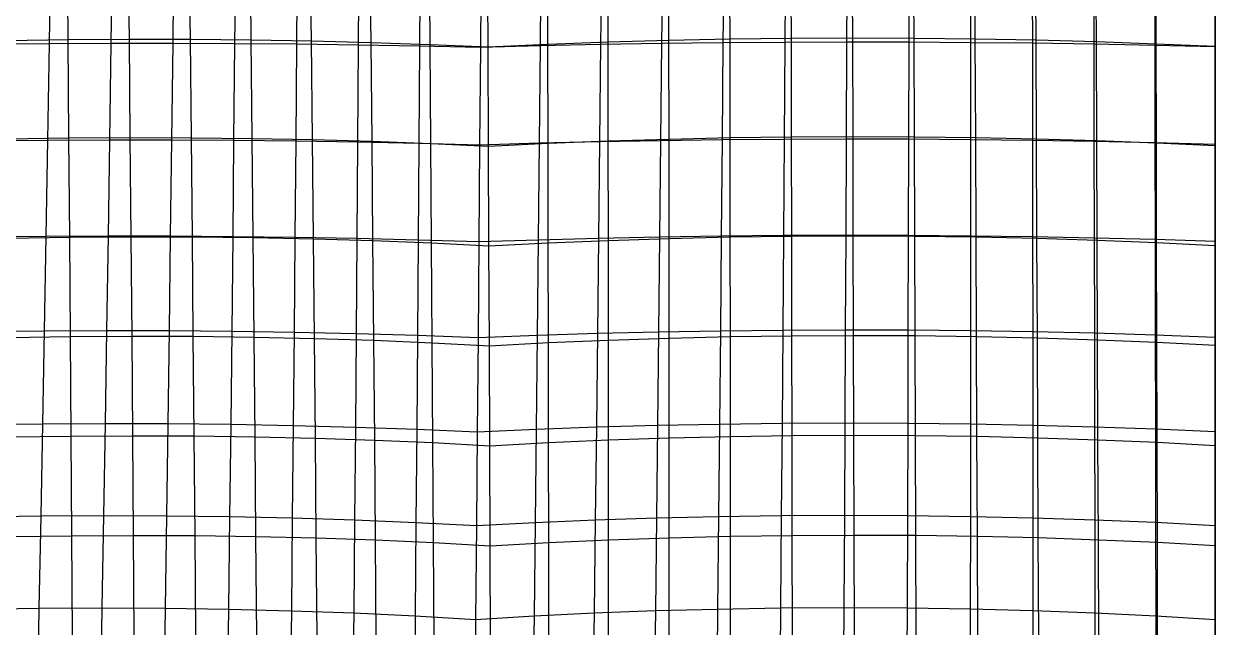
# Model space of a CAD drawing. Extents: x -429 to 429, y -1 to 209.
# Drawn here: x -40.07 to -0.01, y 168.53 to 188.8 of the extents above; entities that cross this region are included whole.
import ezdxf

# ---------------------------------------------------------------- set-up
doc = ezdxf.new("R2010")
doc.units = 0

msp = doc.modelspace()

# ---------------------------------------------------------------- linework, layer by layer
at = {"layer": 'default', "color": 3, "linetype": 'CONTINUOUS'}
for p, q in [((-38.58, 188.272, 6.82), (-38.608, 191.525, 6.116)), ((-36.52, 188.285, 6.727), (-36.552, 191.539, 6.02)), ((-34.468, 188.282, 6.539), (-34.502, 191.537, 5.836)), ((-32.426, 188.263, 6.257), (-32.461, 191.52, 5.565)), ((-18.377, 188.248, 5.338), (-18.381, 191.512, 4.664)), ((-16.322, 188.291, 5.529), (-16.327, 191.552, 4.835)), ((-14.26, 188.318, 5.626), (-14.267, 191.577, 4.92)), ((-12.195, 188.328, 5.627), (-12.205, 191.587, 4.917)), ((-10.132, 188.322, 5.532), (-10.145, 191.582, 4.826)), ((-8.076, 188.299, 5.342), (-8.091, 191.561, 4.648)), ((-6.031, 188.26, 5.058), (-6.047, 191.525, 4.384)), ((-30.399, 188.227, 5.881), (-30.434, 191.488, 5.209)), ((-28.392, 188.175, 5.411), (-28.424, 191.44, 4.766)), ((-26.41, 188.106, 4.849), (-26.435, 191.378, 4.239)), ((-24.457, 188.022, 4.197), (-24.471, 191.301, 3.628)), ((-24.457, 188.022, 4.197), (-24.471, 191.301, 3.628)), ((-22.449, 188.113, 4.671), (-22.457, 191.386, 4.06)), ((-20.421, 188.189, 5.051), (-20.425, 191.457, 4.405)), ((-4.002, 188.204, 4.679), (-4.016, 191.474, 4.032)), ((-1.993, 188.132, 4.207), (-2.002, 191.408, 3.595)), ((-0.008, 188.045, 3.642), (-0.008, 191.327, 3.073)), ((-16.322, 188.291, 5.529), (-14.26, 188.318, 5.626)), ((-14.26, 188.318, 5.626), (-12.195, 188.328, 5.627)), ((-14.253, 185.003, 6.327), (-14.26, 188.318, 5.626)), ((-12.195, 188.328, 5.627), (-10.132, 188.322, 5.532)), ((-12.185, 185.013, 6.332), (-12.195, 188.328, 5.627)), ((-10.132, 188.322, 5.532), (-8.076, 188.299, 5.342)), ((-10.119, 185.006, 6.234), (-10.132, 188.322, 5.532)), ((-8.076, 188.299, 5.342), (-6.031, 188.26, 5.058)), ((-8.061, 184.981, 6.033), (-8.076, 188.299, 5.342)), ((-40.641, 188.242, 6.817), (-38.58, 188.272, 6.82)), ((-38.58, 188.272, 6.82), (-36.52, 188.285, 6.727)), ((-38.552, 184.964, 7.519), (-38.58, 188.272, 6.82)), ((-36.52, 188.285, 6.727), (-34.468, 188.282, 6.539)), ((-36.49, 184.977, 7.43), (-36.52, 188.285, 6.727)), ((-34.468, 188.282, 6.539), (-32.426, 188.263, 6.257)), ((-34.434, 184.973, 7.238), (-34.468, 188.282, 6.539)), ((-32.426, 188.263, 6.257), (-30.399, 188.227, 5.881)), ((-32.391, 184.951, 6.945), (-32.426, 188.263, 6.257)), ((-30.399, 188.227, 5.881), (-28.392, 188.175, 5.411)), ((-30.365, 184.911, 6.55), (-30.399, 188.227, 5.881)), ((-28.392, 188.175, 5.411), (-26.41, 188.106, 4.849)), ((-28.361, 184.854, 6.055), (-28.392, 188.175, 5.411)), ((-26.41, 188.106, 4.849), (-24.457, 188.022, 4.197)), ((-26.385, 184.78, 5.46), (-26.41, 188.106, 4.849)), ((-24.457, 188.022, 4.197), (-22.449, 188.113, 4.671)), ((-24.442, 184.69, 4.769), (-24.457, 188.022, 4.197)), ((-24.442, 184.69, 4.769), (-24.457, 188.022, 4.197)), ((-22.449, 188.113, 4.671), (-20.421, 188.189, 5.051)), ((-22.442, 184.787, 5.283), (-22.449, 188.113, 4.671)), ((-20.421, 188.189, 5.051), (-18.377, 188.248, 5.338)), ((-20.418, 184.867, 5.697), (-20.421, 188.189, 5.051)), ((-18.377, 188.248, 5.338), (-16.322, 188.291, 5.529)), ((-18.374, 184.929, 6.009), (-18.377, 188.248, 5.338)), ((-16.318, 184.975, 6.22), (-16.322, 188.291, 5.529)), ((-6.031, 188.26, 5.058), (-4.002, 188.204, 4.679)), ((-6.016, 184.939, 5.73), (-6.031, 188.26, 5.058)), ((-4.002, 188.204, 4.679), (-1.993, 188.132, 4.207)), ((-3.988, 184.88, 5.325), (-4.002, 188.204, 4.679)), ((-1.993, 188.132, 4.207), (-0.008, 188.045, 3.642)), ((-1.984, 184.803, 4.82), (-1.993, 188.132, 4.207)), ((-0.008, 184.709, 4.215), (-0.008, 188.045, 3.642)), ((-40.617, 184.934, 7.505), (-38.552, 184.964, 7.519)), ((-38.552, 184.964, 7.519), (-36.49, 184.977, 7.43)), ((-38.526, 181.633, 8.2), (-38.552, 184.964, 7.519)), ((-36.49, 184.977, 7.43), (-34.434, 184.973, 7.238)), ((-36.461, 181.645, 8.114), (-36.49, 184.977, 7.43)), ((-34.434, 184.973, 7.238), (-32.391, 184.951, 6.945)), ((-34.403, 181.639, 7.919), (-34.434, 184.973, 7.238)), ((-32.391, 184.951, 6.945), (-30.365, 184.911, 6.55)), ((-32.358, 181.615, 7.616), (-32.391, 184.951, 6.945)), ((-30.365, 184.911, 6.55), (-28.361, 184.854, 6.055)), ((-30.332, 181.573, 7.204), (-30.365, 184.911, 6.55)), ((-28.361, 184.854, 6.055), (-26.385, 184.78, 5.46)), ((-28.331, 181.513, 6.686), (-28.361, 184.854, 6.055)), ((-26.385, 184.78, 5.46), (-24.442, 184.69, 4.769)), ((-26.362, 181.435, 6.063), (-26.385, 184.78, 5.46)), ((-24.442, 184.69, 4.769), (-22.442, 184.787, 5.283)), ((-24.428, 181.339, 5.336), (-24.442, 184.69, 4.769)), ((-24.428, 181.339, 5.336), (-24.442, 184.69, 4.769)), ((-22.442, 184.787, 5.283), (-20.418, 184.867, 5.697)), ((-22.435, 181.44, 5.886), (-22.442, 184.787, 5.283)), ((-20.418, 184.867, 5.697), (-18.374, 184.929, 6.009)), ((-20.414, 181.523, 6.33), (-20.418, 184.867, 5.697)), ((-18.374, 184.929, 6.009), (-16.318, 184.975, 6.22)), ((-18.372, 181.588, 6.666), (-18.374, 184.929, 6.009)), ((-16.318, 184.975, 6.22), (-14.253, 185.003, 6.327)), ((-16.314, 181.636, 6.893), (-16.318, 184.975, 6.22)), ((-14.253, 185.003, 6.327), (-12.185, 185.013, 6.332)), ((-14.247, 181.664, 7.011), (-14.253, 185.003, 6.327)), ((-12.185, 185.013, 6.332), (-10.119, 185.006, 6.234)), ((-12.176, 181.675, 7.019), (-12.185, 185.013, 6.332)), ((-10.119, 185.006, 6.234), (-8.061, 184.981, 6.033)), ((-10.107, 181.667, 6.917), (-10.119, 185.006, 6.234)), ((-8.061, 184.981, 6.033), (-6.016, 184.939, 5.73)), ((-8.047, 181.641, 6.706), (-8.061, 184.981, 6.033)), ((-6.016, 184.939, 5.73), (-3.988, 184.88, 5.325)), ((-6.001, 181.597, 6.386), (-6.016, 184.939, 5.73)), ((-3.988, 184.88, 5.325), (-1.984, 184.803, 4.82)), ((-3.976, 181.534, 5.958), (-3.988, 184.88, 5.325)), ((-1.984, 184.803, 4.82), (-0.008, 184.709, 4.215)), ((-1.976, 181.453, 5.424), (-1.984, 184.803, 4.82)), ((-0.008, 181.355, 4.784), (-0.008, 184.709, 4.215)), ((-40.594, 181.602, 8.176), (-38.526, 181.633, 8.2)), ((-38.526, 181.633, 8.2), (-36.461, 181.645, 8.114)), ((-38.501, 178.294, 8.869), (-38.526, 181.633, 8.2)), ((-36.461, 181.645, 8.114), (-34.403, 181.639, 7.919)), ((-36.432, 178.306, 8.787), (-36.461, 181.645, 8.114)), ((-34.403, 181.639, 7.919), (-32.358, 181.615, 7.616)), ((-34.371, 178.299, 8.588), (-34.403, 181.639, 7.919)), ((-32.358, 181.615, 7.616), (-30.332, 181.573, 7.204)), ((-32.325, 178.273, 8.275), (-32.358, 181.615, 7.616)), ((-30.332, 181.573, 7.204), (-28.331, 181.513, 6.686)), ((-30.299, 178.228, 7.846), (-30.332, 181.573, 7.204)), ((-28.331, 181.513, 6.686), (-26.362, 181.435, 6.063)), ((-28.301, 178.165, 7.305), (-28.331, 181.513, 6.686)), ((-22.435, 181.44, 5.886), (-20.414, 181.523, 6.33)), ((-20.414, 181.523, 6.33), (-18.372, 181.588, 6.666)), ((-20.411, 178.173, 6.951), (-20.414, 181.523, 6.33)), ((-18.372, 181.588, 6.666), (-16.314, 181.636, 6.893)), ((-18.37, 178.24, 7.311), (-18.372, 181.588, 6.666)), ((-16.314, 181.636, 6.893), (-14.247, 181.664, 7.011)), ((-16.311, 178.289, 7.555), (-16.314, 181.636, 6.893)), ((-14.247, 181.664, 7.011), (-12.176, 181.675, 7.019)), ((-14.241, 178.319, 7.683), (-14.247, 181.664, 7.011)), ((-12.176, 181.675, 7.019), (-10.107, 181.667, 6.917)), ((-12.166, 178.329, 7.694), (-12.176, 181.675, 7.019)), ((-10.107, 181.667, 6.917), (-8.047, 181.641, 6.706)), ((-10.095, 178.321, 7.589), (-10.107, 181.667, 6.917)), ((-8.047, 181.641, 6.706), (-6.001, 181.597, 6.386)), ((-8.033, 178.293, 7.368), (-8.047, 181.641, 6.706)), ((-6.001, 181.597, 6.386), (-3.976, 181.534, 5.958)), ((-5.986, 178.247, 7.031), (-6.001, 181.597, 6.386)), ((-3.976, 181.534, 5.958), (-1.976, 181.453, 5.424)), ((-3.962, 178.182, 6.58), (-3.976, 181.534, 5.958)), ((-26.362, 181.435, 6.063), (-24.428, 181.339, 5.336)), ((-26.338, 178.083, 6.653), (-26.362, 181.435, 6.063)), ((-24.428, 181.339, 5.336), (-22.435, 181.44, 5.886)), ((-24.415, 177.983, 5.891), (-24.428, 181.339, 5.336)), ((-24.415, 177.983, 5.891), (-24.428, 181.339, 5.336)), ((-22.428, 178.087, 6.478), (-22.435, 181.44, 5.886)), ((-1.976, 181.453, 5.424), (-0.008, 181.355, 4.784)), ((-1.968, 178.098, 6.015), (-1.976, 181.453, 5.424)), ((-0.008, 177.996, 5.34), (-0.008, 181.355, 4.784)), ((-40.571, 178.263, 8.835), (-38.501, 178.294, 8.869)), ((-38.501, 178.294, 8.869), (-36.432, 178.306, 8.787)), ((-38.478, 174.948, 9.519), (-38.501, 178.294, 8.869)), ((-36.432, 178.306, 8.787), (-34.371, 178.299, 8.588)), ((-36.405, 174.959, 9.44), (-36.432, 178.306, 8.787)), ((-34.371, 178.299, 8.588), (-32.325, 178.273, 8.275)), ((-34.341, 174.951, 9.239), (-34.371, 178.299, 8.588)), ((-18.37, 178.24, 7.311), (-16.311, 178.289, 7.555)), ((-16.311, 178.289, 7.555), (-14.241, 178.319, 7.683)), ((-16.308, 174.936, 8.198), (-16.311, 178.289, 7.555)), ((-14.241, 178.319, 7.683), (-12.166, 178.329, 7.694)), ((-14.235, 174.966, 8.336), (-14.241, 178.319, 7.683)), ((-12.166, 178.329, 7.694), (-10.095, 178.321, 7.589)), ((-12.158, 174.976, 8.35), (-12.166, 178.329, 7.694)), ((-10.095, 178.321, 7.589), (-8.033, 178.293, 7.368)), ((-10.083, 174.967, 8.242), (-10.095, 178.321, 7.589)), ((-8.033, 178.293, 7.368), (-5.986, 178.247, 7.031)), ((-8.018, 174.939, 8.011), (-8.033, 178.293, 7.368)), ((-32.325, 178.273, 8.275), (-30.299, 178.228, 7.846)), ((-32.293, 174.924, 8.915), (-32.325, 178.273, 8.275)), ((-30.299, 178.228, 7.846), (-28.301, 178.165, 7.305)), ((-30.267, 174.877, 8.471), (-30.299, 178.228, 7.846)), ((-28.301, 178.165, 7.305), (-26.338, 178.083, 6.653)), ((-28.272, 174.811, 7.908), (-28.301, 178.165, 7.305)), ((-26.338, 178.083, 6.653), (-24.415, 177.983, 5.891)), ((-26.315, 174.726, 7.228), (-26.338, 178.083, 6.653)), ((-24.415, 177.983, 5.891), (-22.428, 178.087, 6.478)), ((-24.402, 174.622, 6.433), (-24.415, 177.983, 5.891)), ((-24.402, 174.622, 6.433), (-24.415, 177.983, 5.891)), ((-22.428, 178.087, 6.478), (-20.411, 178.173, 6.951)), ((-22.423, 174.729, 7.054), (-22.428, 178.087, 6.478)), ((-20.411, 178.173, 6.951), (-18.37, 178.24, 7.311)), ((-20.409, 174.817, 7.556), (-20.411, 178.173, 6.951)), ((-18.368, 174.886, 7.938), (-18.37, 178.24, 7.311)), ((-5.986, 178.247, 7.031), (-3.962, 178.182, 6.58)), ((-5.971, 174.891, 7.658), (-5.986, 178.247, 7.031)), ((-3.962, 178.182, 6.58), (-1.968, 178.098, 6.015)), ((-3.949, 174.824, 7.185), (-3.962, 178.182, 6.58)), ((-1.968, 178.098, 6.015), (-0.008, 177.996, 5.34)), ((-1.959, 174.737, 6.592), (-1.968, 178.098, 6.015)), ((-0.008, 174.632, 5.883), (-0.008, 177.996, 5.34)), ((-40.551, 174.917, 9.476), (-38.478, 174.948, 9.519)), ((-38.478, 174.948, 9.519), (-36.405, 174.959, 9.44)), ((-38.455, 171.599, 10.143), (-38.478, 174.948, 9.519)), ((-36.405, 174.959, 9.44), (-34.341, 174.951, 9.239)), ((-36.38, 171.61, 10.067), (-36.405, 174.959, 9.44)), ((-34.341, 174.951, 9.239), (-32.293, 174.924, 8.915)), ((-34.313, 171.601, 9.863), (-34.341, 174.951, 9.239)), ((-32.293, 174.924, 8.915), (-30.267, 174.877, 8.471)), ((-32.263, 171.572, 9.531), (-32.293, 174.924, 8.915)), ((-30.267, 174.877, 8.471), (-28.272, 174.811, 7.908)), ((-30.238, 171.524, 9.072), (-30.267, 174.877, 8.471)), ((-28.272, 174.811, 7.908), (-26.315, 174.726, 7.228)), ((-28.245, 171.456, 8.49), (-28.272, 174.811, 7.908)), ((-26.315, 174.726, 7.228), (-24.402, 174.622, 6.433)), ((-26.293, 171.369, 7.785), (-26.315, 174.726, 7.228)), ((-24.402, 174.622, 6.433), (-22.423, 174.729, 7.054)), ((-22.423, 174.729, 7.054), (-20.409, 174.817, 7.556)), ((-22.417, 171.371, 7.612), (-22.423, 174.729, 7.054)), ((-20.409, 174.817, 7.556), (-18.368, 174.886, 7.938)), ((-20.407, 171.46, 8.139), (-20.409, 174.817, 7.556)), ((-18.368, 174.886, 7.938), (-16.308, 174.936, 8.198)), ((-18.367, 171.529, 8.541), (-18.368, 174.886, 7.938)), ((-16.308, 174.936, 8.198), (-14.235, 174.966, 8.336)), ((-16.305, 171.58, 8.815), (-16.308, 174.936, 8.198)), ((-14.235, 174.966, 8.336), (-12.158, 174.976, 8.35)), ((-14.23, 171.61, 8.962), (-14.235, 174.966, 8.336)), ((-12.158, 174.976, 8.35), (-10.083, 174.967, 8.242)), ((-12.15, 171.621, 8.979), (-12.158, 174.976, 8.35)), ((-10.083, 174.967, 8.242), (-8.018, 174.939, 8.011)), ((-10.072, 171.611, 8.868), (-10.083, 174.967, 8.242)), ((-8.018, 174.939, 8.011), (-5.971, 174.891, 7.658)), ((-8.005, 171.582, 8.628), (-8.018, 174.939, 8.011)), ((-5.971, 174.891, 7.658), (-3.949, 174.824, 7.185)), ((-5.957, 171.533, 8.261), (-5.971, 174.891, 7.658)), ((-3.949, 174.824, 7.185), (-1.959, 174.737, 6.592)), ((-3.937, 171.464, 7.768), (-3.949, 174.824, 7.185)), ((-1.959, 174.737, 6.592), (-0.008, 174.632, 5.883)), ((-1.951, 171.376, 7.151), (-1.959, 174.737, 6.592)), ((-24.39, 171.263, 6.961), (-24.402, 174.622, 6.433)), ((-24.39, 171.263, 6.961), (-24.402, 174.622, 6.433)), ((-0.008, 171.269, 6.412), (-0.008, 174.632, 5.883)), ((-40.531, 171.568, 10.091), (-38.455, 171.599, 10.143)), ((-38.455, 171.599, 10.143), (-36.38, 171.61, 10.067)), ((-38.435, 168.254, 10.753), (-38.455, 171.599, 10.143)), ((-36.38, 171.61, 10.067), (-34.313, 171.601, 9.863)), ((-36.356, 168.264, 10.68), (-36.38, 171.61, 10.067)), ((-34.313, 171.601, 9.863), (-32.263, 171.572, 9.531)), ((-34.286, 168.254, 10.472), (-34.313, 171.601, 9.863)), ((-32.263, 171.572, 9.531), (-30.238, 171.524, 9.072)), ((-32.234, 168.224, 10.131), (-32.263, 171.572, 9.531)), ((-30.238, 171.524, 9.072), (-28.245, 171.456, 8.49)), ((-30.208, 168.175, 9.658), (-30.238, 171.524, 9.072)), ((-20.407, 171.46, 8.139), (-18.367, 171.529, 8.541)), ((-18.367, 171.529, 8.541), (-16.305, 171.58, 8.815)), ((-18.367, 168.177, 9.129), (-18.367, 171.529, 8.541)), ((-16.305, 171.58, 8.815), (-14.23, 171.61, 8.962)), ((-16.304, 168.228, 9.418), (-16.305, 171.58, 8.815)), ((-14.23, 171.61, 8.962), (-12.15, 171.621, 8.979)), ((-14.226, 168.258, 9.574), (-14.23, 171.61, 8.962)), ((-12.15, 171.621, 8.979), (-10.072, 171.611, 8.868)), ((-12.142, 168.268, 9.594), (-12.15, 171.621, 8.979)), ((-10.072, 171.611, 8.868), (-8.005, 171.582, 8.628)), ((-10.061, 168.259, 9.48), (-10.072, 171.611, 8.868)), ((-8.005, 171.582, 8.628), (-5.957, 171.533, 8.261)), ((-7.992, 168.229, 9.231), (-8.005, 171.582, 8.628)), ((-5.957, 171.533, 8.261), (-3.937, 171.464, 7.768)), ((-5.943, 168.179, 8.849), (-5.957, 171.533, 8.261)), ((-28.245, 171.456, 8.49), (-26.293, 171.369, 7.785)), ((-28.218, 168.105, 9.055), (-28.245, 171.456, 8.49)), ((-26.293, 171.369, 7.785), (-24.39, 171.263, 6.961)), ((-26.272, 168.016, 8.325), (-26.293, 171.369, 7.785)), ((-24.39, 171.263, 6.961), (-22.417, 171.371, 7.612)), ((-24.378, 167.908, 7.471), (-24.39, 171.263, 6.961)), ((-24.378, 167.908, 7.471), (-24.39, 171.263, 6.961)), ((-22.417, 171.371, 7.612), (-20.407, 171.46, 8.139)), ((-22.413, 168.017, 8.153), (-22.417, 171.371, 7.612)), ((-20.406, 168.107, 8.707), (-20.407, 171.46, 8.139)), ((-3.937, 171.464, 7.768), (-1.951, 171.376, 7.151)), ((-3.924, 168.109, 8.336), (-3.937, 171.464, 7.768)), ((-1.951, 171.376, 7.151), (-0.008, 171.269, 6.412)), ((-1.943, 168.02, 7.693), (-1.951, 171.376, 7.151)), ((-0.008, 167.912, 6.923), (-0.008, 171.269, 6.412))]:
    msp.add_line(p, q, dxfattribs=at)
at = {"layer": 'default', "color": 5, "linetype": 'CONTINUOUS'}
for p, q in [((-39.16, 191.378, -1.824), (-39.218, 188.143, -2.339)), ((-37.093, 191.387, -2.008), (-37.144, 188.152, -2.53)), ((-35.021, 191.389, -2.109), (-35.063, 188.153, -2.626)), ((-32.946, 191.383, -2.128), (-32.981, 188.144, -2.627)), ((-30.873, 191.368, -2.064), (-30.901, 188.126, -2.534)), ((-28.804, 191.346, -1.918), (-28.827, 188.098, -2.347)), ((-26.743, 191.316, -1.689), (-26.765, 188.062, -2.065)), ((-24.693, 191.278, -1.378), (-24.718, 188.017, -1.69)), ((-24.693, 191.278, -1.378), (-24.718, 188.017, -1.69)), ((-22.676, 191.324, -1.876), (-22.709, 188.069, -2.251)), ((-20.641, 191.361, -2.292), (-20.677, 188.111, -2.721)), ((-18.591, 191.391, -2.628), (-18.626, 188.145, -3.098)), ((-16.529, 191.413, -2.881), (-16.56, 188.17, -3.381)), ((-14.459, 191.427, -3.053), (-14.483, 188.185, -3.57)), ((-12.384, 191.433, -3.142), (-12.4, 188.192, -3.665)), ((-10.306, 191.431, -3.148), (-10.315, 188.189, -3.666)), ((-8.23, 191.422, -3.071), (-8.232, 188.177, -3.572)), ((-6.159, 191.404, -2.912), (-6.155, 188.156, -3.383)), ((-4.097, 191.378, -2.671), (-4.09, 188.126, -3.101)), ((-2.045, 191.345, -2.348), (-2.039, 188.087, -2.725)), ((-0.008, 191.304, -1.943), (-0.008, 188.039, -2.256)), ((-41.281, 188.124, -2.055), (-39.218, 188.143, -2.339)), ((-39.218, 188.143, -2.339), (-39.274, 184.893, -2.832)), ((-39.218, 188.143, -2.339), (-37.144, 188.152, -2.53)), ((-37.144, 188.152, -2.53), (-37.192, 184.902, -3.028)), ((-37.144, 188.152, -2.53), (-35.063, 188.153, -2.626)), ((-35.063, 188.153, -2.626), (-35.104, 184.901, -3.119)), ((-35.063, 188.153, -2.626), (-32.981, 188.144, -2.627)), ((-32.981, 188.144, -2.627), (-33.014, 184.889, -3.106)), ((-32.981, 188.144, -2.627), (-30.901, 188.126, -2.534)), ((-30.901, 188.126, -2.534), (-30.927, 184.867, -2.988)), ((-30.901, 188.126, -2.534), (-28.827, 188.098, -2.347)), ((-28.827, 188.098, -2.347), (-28.85, 184.834, -2.766)), ((-28.827, 188.098, -2.347), (-26.765, 188.062, -2.065)), ((-26.765, 188.062, -2.065), (-26.787, 184.791, -2.44)), ((-26.765, 188.062, -2.065), (-24.718, 188.017, -1.69)), ((-24.718, 188.017, -1.69), (-24.743, 184.738, -2.011)), ((-24.718, 188.017, -1.69), (-24.743, 184.738, -2.011)), ((-24.718, 188.017, -1.69), (-22.709, 188.069, -2.251)), ((-22.709, 188.069, -2.251), (-22.742, 184.797, -2.626)), ((-22.709, 188.069, -2.251), (-20.677, 188.111, -2.721)), ((-20.677, 188.111, -2.721), (-20.713, 184.845, -3.14)), ((-20.677, 188.111, -2.721), (-18.626, 188.145, -3.098)), ((-18.626, 188.145, -3.098), (-18.66, 184.883, -3.551)), ((-18.626, 188.145, -3.098), (-16.56, 188.17, -3.381)), ((-16.56, 188.17, -3.381), (-16.59, 184.911, -3.86)), ((-16.56, 188.17, -3.381), (-14.483, 188.185, -3.57)), ((-14.483, 188.185, -3.57), (-14.506, 184.928, -4.065)), ((-14.483, 188.185, -3.57), (-12.4, 188.192, -3.665)), ((-12.4, 188.192, -3.665), (-12.415, 184.935, -4.165)), ((-12.4, 188.192, -3.665), (-10.315, 188.189, -3.666)), ((-10.315, 188.189, -3.666), (-10.322, 184.931, -4.161)), ((-10.315, 188.189, -3.666), (-8.232, 188.177, -3.572)), ((-8.232, 188.177, -3.572), (-6.155, 188.156, -3.383)), ((-8.232, 188.177, -3.572), (-8.232, 184.917, -4.051)), ((-6.155, 188.156, -3.383), (-4.09, 188.126, -3.101)), ((-6.155, 188.156, -3.383), (-6.151, 184.893, -3.838)), ((-4.09, 188.126, -3.101), (-2.039, 188.087, -2.725)), ((-4.09, 188.126, -3.101), (-4.083, 184.858, -3.52)), ((-2.039, 188.087, -2.725), (-0.008, 188.039, -2.256)), ((-2.039, 188.087, -2.725), (-2.034, 184.812, -3.1)), ((-0.008, 188.039, -2.256), (-0.008, 184.757, -2.577)), ((-41.343, 184.873, -2.532), (-39.274, 184.893, -2.832)), ((-39.274, 184.893, -2.832), (-39.328, 181.666, -3.304)), ((-39.274, 184.893, -2.832), (-37.192, 184.902, -3.028)), ((-37.192, 184.902, -3.028), (-37.239, 181.675, -3.505)), ((-37.192, 184.902, -3.028), (-35.104, 184.901, -3.119)), ((-35.104, 184.901, -3.119), (-35.144, 181.672, -3.592)), ((-35.104, 184.901, -3.119), (-33.014, 184.889, -3.106)), ((-33.014, 184.889, -3.106), (-33.047, 181.658, -3.567)), ((-33.014, 184.889, -3.106), (-30.927, 184.867, -2.988)), ((-30.927, 184.867, -2.988), (-30.954, 181.631, -3.429)), ((-30.927, 184.867, -2.988), (-28.85, 184.834, -2.766)), ((-28.85, 184.834, -2.766), (-28.873, 181.592, -3.179)), ((-28.85, 184.834, -2.766), (-26.787, 184.791, -2.44)), ((-26.787, 184.791, -2.44), (-26.809, 181.542, -2.817)), ((-26.787, 184.791, -2.44), (-24.743, 184.738, -2.011)), ((-24.743, 184.738, -2.011), (-24.769, 181.48, -2.344)), ((-24.743, 184.738, -2.011), (-24.769, 181.48, -2.344)), ((-24.743, 184.738, -2.011), (-22.742, 184.797, -2.626)), ((-22.742, 184.797, -2.626), (-22.774, 181.546, -3.002)), ((-22.742, 184.797, -2.626), (-20.713, 184.845, -3.14)), ((-20.713, 184.845, -3.14), (-20.746, 181.601, -3.553)), ((-20.713, 184.845, -3.14), (-18.66, 184.883, -3.551)), ((-18.66, 184.883, -3.551), (-18.692, 181.644, -3.993)), ((-18.66, 184.883, -3.551), (-16.59, 184.911, -3.86)), ((-16.59, 184.911, -3.86), (-16.617, 181.675, -4.322)), ((-16.59, 184.911, -3.86), (-14.506, 184.928, -4.065)), ((-14.506, 184.928, -4.065), (-14.528, 181.694, -4.539)), ((-14.506, 184.928, -4.065), (-12.415, 184.935, -4.165)), ((-12.415, 184.935, -4.165), (-12.43, 181.702, -4.644)), ((-12.415, 184.935, -4.165), (-10.322, 184.931, -4.161)), ((-10.322, 184.931, -4.161), (-10.33, 181.697, -4.636)), ((-10.322, 184.931, -4.161), (-8.232, 184.917, -4.051)), ((-8.232, 184.917, -4.051), (-8.234, 181.68, -4.514)), ((-8.232, 184.917, -4.051), (-6.151, 184.893, -3.838)), ((-6.151, 184.893, -3.838), (-4.083, 184.858, -3.52)), ((-6.151, 184.893, -3.838), (-6.147, 181.652, -4.28)), ((-4.083, 184.858, -3.52), (-2.034, 184.812, -3.1)), ((-4.083, 184.858, -3.52), (-4.077, 181.611, -3.934)), ((-2.034, 184.812, -3.1), (-0.008, 184.757, -2.577)), ((-2.034, 184.812, -3.1), (-2.029, 181.559, -3.478)), ((-0.008, 184.757, -2.577), (-0.008, 181.495, -2.911)), ((-41.403, 181.645, -2.991), (-39.328, 181.666, -3.304)), ((-39.328, 181.666, -3.304), (-39.383, 178.488, -3.792)), ((-39.328, 181.666, -3.304), (-37.239, 181.675, -3.505)), ((-37.239, 181.675, -3.505), (-37.287, 178.497, -3.997)), ((-37.239, 181.675, -3.505), (-35.144, 181.672, -3.592)), ((-35.144, 181.672, -3.592), (-35.184, 178.493, -4.081)), ((-35.144, 181.672, -3.592), (-33.047, 181.658, -3.567)), ((-33.047, 181.658, -3.567), (-33.08, 178.474, -4.045)), ((-33.047, 181.658, -3.567), (-30.954, 181.631, -3.429)), ((-30.954, 181.631, -3.429), (-30.982, 178.442, -3.887)), ((-30.954, 181.631, -3.429), (-28.873, 181.592, -3.179)), ((-28.873, 181.592, -3.179), (-28.897, 178.395, -3.61)), ((-28.873, 181.592, -3.179), (-26.809, 181.542, -2.817)), ((-26.809, 181.542, -2.817), (-26.832, 178.335, -3.213)), ((-26.809, 181.542, -2.817), (-24.769, 181.48, -2.344)), ((-24.769, 181.48, -2.344), (-22.774, 181.546, -3.002)), ((-22.774, 181.546, -3.002), (-22.806, 178.339, -3.398)), ((-22.774, 181.546, -3.002), (-20.746, 181.601, -3.553)), ((-20.746, 181.601, -3.553), (-20.781, 178.402, -3.983)), ((-20.746, 181.601, -3.553), (-18.692, 181.644, -3.993)), ((-18.692, 181.644, -3.993), (-18.725, 178.452, -4.451)), ((-18.692, 181.644, -3.993), (-16.617, 181.675, -4.322)), ((-16.617, 181.675, -4.322), (-16.646, 178.487, -4.8)), ((-16.617, 181.675, -4.322), (-14.528, 181.694, -4.539)), ((-14.528, 181.694, -4.539), (-14.55, 178.509, -5.029)), ((-14.528, 181.694, -4.539), (-12.43, 181.702, -4.644)), ((-12.43, 181.702, -4.644), (-12.445, 178.518, -5.138)), ((-12.43, 181.702, -4.644), (-10.33, 181.697, -4.636)), ((-10.33, 181.697, -4.636), (-10.338, 178.512, -5.126)), ((-10.33, 181.697, -4.636), (-8.234, 181.68, -4.514)), ((-8.234, 181.68, -4.514), (-8.235, 178.492, -4.993)), ((-8.234, 181.68, -4.514), (-6.147, 181.652, -4.28)), ((-6.147, 181.652, -4.28), (-4.077, 181.611, -3.934)), ((-6.147, 181.652, -4.28), (-6.143, 178.458, -4.739)), ((-4.077, 181.611, -3.934), (-2.029, 181.559, -3.478)), ((-4.077, 181.611, -3.934), (-4.071, 178.41, -4.366)), ((-2.029, 181.559, -3.478), (-0.008, 181.495, -2.911)), ((-2.029, 181.559, -3.478), (-2.023, 178.349, -3.874)), ((-0.008, 181.495, -2.911), (-0.008, 178.274, -3.266)), ((-24.769, 181.48, -2.344), (-24.795, 178.262, -2.698)), ((-24.769, 181.48, -2.344), (-24.795, 178.262, -2.698)), ((-41.463, 178.464, -3.467), (-39.383, 178.488, -3.792)), ((-39.383, 178.488, -3.792), (-39.438, 175.362, -4.292)), ((-39.383, 178.488, -3.792), (-37.287, 178.497, -3.997)), ((-37.287, 178.497, -3.997), (-37.335, 175.372, -4.501)), ((-37.287, 178.497, -3.997), (-35.184, 178.493, -4.081)), ((-35.184, 178.493, -4.081), (-35.225, 175.365, -4.582)), ((-35.184, 178.493, -4.081), (-33.08, 178.474, -4.045)), ((-33.08, 178.474, -4.045), (-33.114, 175.342, -4.536)), ((-33.08, 178.474, -4.045), (-30.982, 178.442, -3.887)), ((-30.982, 178.442, -3.887), (-31.01, 175.303, -4.362)), ((-30.982, 178.442, -3.887), (-28.897, 178.395, -3.61)), ((-28.897, 178.395, -3.61), (-28.922, 175.247, -4.061)), ((-28.897, 178.395, -3.61), (-26.832, 178.335, -3.213)), ((-26.832, 178.335, -3.213), (-26.857, 175.176, -3.634)), ((-26.832, 178.335, -3.213), (-24.795, 178.262, -2.698)), ((-24.795, 178.262, -2.698), (-22.806, 178.339, -3.398)), ((-22.806, 178.339, -3.398), (-22.84, 175.178, -3.819)), ((-22.806, 178.339, -3.398), (-20.781, 178.402, -3.983)), ((-20.781, 178.402, -3.983), (-20.815, 175.252, -4.434)), ((-20.781, 178.402, -3.983), (-18.725, 178.452, -4.451)), ((-18.725, 178.452, -4.451), (-18.758, 175.309, -4.925)), ((-18.725, 178.452, -4.451), (-16.646, 178.487, -4.8)), ((-16.646, 178.487, -4.8), (-16.674, 175.351, -5.292)), ((-16.646, 178.487, -4.8), (-14.55, 178.509, -5.029)), ((-14.55, 178.509, -5.029), (-14.572, 175.377, -5.532)), ((-14.55, 178.509, -5.029), (-12.445, 178.518, -5.138)), ((-12.445, 178.518, -5.138), (-12.46, 175.386, -5.644)), ((-12.445, 178.518, -5.138), (-10.338, 178.512, -5.126)), ((-10.338, 178.512, -5.126), (-10.346, 175.378, -5.629)), ((-10.338, 178.512, -5.126), (-8.235, 178.492, -4.993)), ((-8.235, 178.492, -4.993), (-8.236, 175.354, -5.485)), ((-8.235, 178.492, -4.993), (-6.143, 178.458, -4.739)), ((-6.143, 178.458, -4.739), (-4.071, 178.41, -4.366)), ((-6.143, 178.458, -4.739), (-6.14, 175.314, -5.215)), ((-4.071, 178.41, -4.366), (-2.023, 178.349, -3.874)), ((-4.071, 178.41, -4.366), (-4.065, 175.258, -4.818)), ((-2.023, 178.349, -3.874), (-0.008, 178.274, -3.266)), ((-2.023, 178.349, -3.874), (-2.019, 175.186, -4.296)), ((-24.795, 178.262, -2.698), (-24.822, 175.088, -3.083)), ((-24.795, 178.262, -2.698), (-24.822, 175.088, -3.083)), ((-0.008, 178.274, -3.266), (-0.008, 175.098, -3.651)), ((-41.524, 175.335, -3.956), (-39.438, 175.362, -4.292)), ((-39.438, 175.362, -4.292), (-39.497, 172.268, -4.833)), ((-39.438, 175.362, -4.292), (-37.335, 175.372, -4.501)), ((-37.335, 175.372, -4.501), (-37.387, 172.278, -5.046)), ((-37.335, 175.372, -4.501), (-35.225, 175.365, -4.582)), ((-35.225, 175.365, -4.582), (-35.269, 172.27, -5.125)), ((-35.225, 175.365, -4.582), (-33.114, 175.342, -4.536)), ((-33.114, 175.342, -4.536), (-33.15, 172.242, -5.069)), ((-33.114, 175.342, -4.536), (-31.01, 175.303, -4.362)), ((-31.01, 175.303, -4.362), (-31.041, 172.194, -4.878)), ((-31.01, 175.303, -4.362), (-28.922, 175.247, -4.061)), ((-28.922, 175.247, -4.061), (-28.949, 172.128, -4.554)), ((-28.922, 175.247, -4.061), (-26.857, 175.176, -3.634)), ((-26.857, 175.176, -3.634), (-26.883, 172.043, -4.097)), ((-26.857, 175.176, -3.634), (-24.822, 175.088, -3.083)), ((-24.822, 175.088, -3.083), (-24.852, 171.94, -3.509)), ((-24.822, 175.088, -3.083), (-24.852, 171.94, -3.509)), ((-24.822, 175.088, -3.083), (-22.84, 175.178, -3.819)), ((-22.84, 175.178, -3.819), (-22.875, 172.045, -4.281)), ((-22.84, 175.178, -3.819), (-20.815, 175.252, -4.434)), ((-20.815, 175.252, -4.434), (-20.853, 172.131, -4.926)), ((-20.815, 175.252, -4.434), (-18.758, 175.309, -4.925)), ((-18.758, 175.309, -4.925), (-18.793, 172.198, -5.441)), ((-18.758, 175.309, -4.925), (-16.674, 175.351, -5.292)), ((-16.674, 175.351, -5.292), (-16.705, 172.247, -5.825)), ((-16.674, 175.351, -5.292), (-14.572, 175.377, -5.532)), ((-14.572, 175.377, -5.532), (-14.597, 172.276, -6.076)), ((-14.572, 175.377, -5.532), (-12.46, 175.386, -5.644)), ((-12.46, 175.386, -5.644), (-12.477, 172.286, -6.192)), ((-12.46, 175.386, -5.644), (-10.346, 175.378, -5.629)), ((-10.346, 175.378, -5.629), (-10.355, 172.277, -6.173)), ((-10.346, 175.378, -5.629), (-8.236, 175.354, -5.485)), ((-8.236, 175.354, -5.485), (-8.239, 172.249, -6.019)), ((-8.236, 175.354, -5.485), (-6.14, 175.314, -5.215)), ((-6.14, 175.314, -5.215), (-4.065, 175.258, -4.818)), ((-6.14, 175.314, -5.215), (-6.138, 172.201, -5.732)), ((-4.065, 175.258, -4.818), (-2.019, 175.186, -4.296)), ((-4.065, 175.258, -4.818), (-4.06, 172.135, -5.311)), ((-2.019, 175.186, -4.296), (-0.008, 175.098, -3.651)), ((-2.019, 175.186, -4.296), (-2.014, 172.05, -4.76)), ((-0.008, 175.098, -3.651), (-0.008, 171.946, -4.079)), ((-41.589, 172.238, -4.486), (-39.497, 172.268, -4.833)), ((-39.497, 172.268, -4.833), (-39.56, 169.167, -5.416)), ((-39.497, 172.268, -4.833), (-37.387, 172.278, -5.046)), ((-37.387, 172.278, -5.046), (-37.442, 169.179, -5.634)), ((-37.387, 172.278, -5.046), (-35.269, 172.27, -5.125)), ((-35.269, 172.27, -5.125), (-35.316, 169.167, -5.709)), ((-35.269, 172.27, -5.125), (-33.15, 172.242, -5.069)), ((-16.705, 172.247, -5.825), (-14.597, 172.276, -6.076)), ((-14.597, 172.276, -6.076), (-14.623, 169.169, -6.662)), ((-14.597, 172.276, -6.076), (-12.477, 172.286, -6.192)), ((-12.477, 172.286, -6.192), (-12.496, 169.18, -6.781)), ((-12.477, 172.286, -6.192), (-10.355, 172.277, -6.173)), ((-10.355, 172.277, -6.173), (-10.366, 169.169, -6.759)), ((-10.355, 172.277, -6.173), (-8.239, 172.249, -6.019)), ((-33.15, 172.242, -5.069), (-33.19, 169.134, -5.644)), ((-33.15, 172.242, -5.069), (-31.041, 172.194, -4.878)), ((-31.041, 172.194, -4.878), (-31.074, 169.079, -5.437)), ((-31.041, 172.194, -4.878), (-28.949, 172.128, -4.554)), ((-28.949, 172.128, -4.554), (-28.978, 169.002, -5.09)), ((-28.949, 172.128, -4.554), (-26.883, 172.043, -4.097)), ((-26.883, 172.043, -4.097), (-26.912, 168.903, -4.605)), ((-26.883, 172.043, -4.097), (-24.852, 171.94, -3.509)), ((-24.852, 171.94, -3.509), (-24.883, 168.784, -3.983)), ((-24.852, 171.94, -3.509), (-24.883, 168.784, -3.983)), ((-24.852, 171.94, -3.509), (-22.875, 172.045, -4.281)), ((-22.875, 172.045, -4.281), (-22.913, 168.904, -4.789)), ((-22.875, 172.045, -4.281), (-20.853, 172.131, -4.926)), ((-20.853, 172.131, -4.926), (-20.892, 169.002, -5.463)), ((-20.853, 172.131, -4.926), (-18.793, 172.198, -5.441)), ((-18.793, 172.198, -5.441), (-18.83, 169.08, -6.001)), ((-18.793, 172.198, -5.441), (-16.705, 172.247, -5.825)), ((-16.705, 172.247, -5.825), (-16.738, 169.135, -6.401)), ((-8.239, 172.249, -6.019), (-8.242, 169.136, -6.596)), ((-8.239, 172.249, -6.019), (-6.138, 172.201, -5.732)), ((-6.138, 172.201, -5.732), (-4.06, 172.135, -5.311)), ((-6.138, 172.201, -5.732), (-6.136, 169.081, -6.292)), ((-4.06, 172.135, -5.311), (-2.014, 172.05, -4.76)), ((-4.06, 172.135, -5.311), (-4.055, 169.004, -5.849)), ((-2.014, 172.05, -4.76), (-0.008, 171.946, -4.079)), ((-2.014, 172.05, -4.76), (-2.009, 168.906, -5.269)), ((-0.008, 171.946, -4.079), (-0.008, 168.787, -4.554)), ((-41.658, 169.134, -5.059), (-39.56, 169.167, -5.416)), ((-39.56, 169.167, -5.416), (-39.626, 166.026, -6.036)), ((-39.56, 169.167, -5.416), (-37.442, 169.179, -5.634)), ((-37.442, 169.179, -5.634), (-37.501, 166.038, -6.257)), ((-37.442, 169.179, -5.634), (-35.316, 169.167, -5.709)), ((-35.316, 169.167, -5.709), (-35.367, 166.025, -6.33)), ((-35.316, 169.167, -5.709), (-33.19, 169.134, -5.644)), ((-33.19, 169.134, -5.644), (-33.234, 165.987, -6.256)), ((-33.19, 169.134, -5.644), (-31.074, 169.079, -5.437)), ((-31.074, 169.079, -5.437), (-31.112, 165.924, -6.035)), ((-31.074, 169.079, -5.437), (-28.978, 169.002, -5.09)), ((-20.892, 169.002, -5.463), (-18.83, 169.08, -6.001)), ((-18.83, 169.08, -6.001), (-18.869, 165.921, -6.599)), ((-18.83, 169.08, -6.001), (-16.738, 169.135, -6.401)), ((-16.738, 169.135, -6.401), (-16.772, 165.983, -7.014)), ((-16.738, 169.135, -6.401), (-14.623, 169.169, -6.662)), ((-14.623, 169.169, -6.662), (-14.651, 166.02, -7.284)), ((-14.623, 169.169, -6.662), (-12.496, 169.18, -6.781)), ((-12.496, 169.18, -6.781), (-12.516, 166.033, -7.407)), ((-12.496, 169.18, -6.781), (-10.366, 169.169, -6.759)), ((-10.366, 169.169, -6.759), (-10.378, 166.02, -7.382)), ((-10.366, 169.169, -6.759), (-8.242, 169.136, -6.596)), ((-8.242, 169.136, -6.596), (-8.248, 165.983, -7.21)), ((-8.242, 169.136, -6.596), (-6.136, 169.081, -6.292)), ((-6.136, 169.081, -6.292), (-4.055, 169.004, -5.849)), ((-6.136, 169.081, -6.292), (-6.136, 165.921, -6.892)), ((-28.978, 169.002, -5.09), (-29.011, 165.837, -5.668)), ((-28.978, 169.002, -5.09), (-26.912, 168.903, -4.605)), ((-26.912, 168.903, -4.605), (-26.943, 165.726, -5.157)), ((-26.912, 168.903, -4.605), (-24.883, 168.784, -3.983)), ((-24.883, 168.784, -3.983), (-24.917, 165.592, -4.504)), ((-24.883, 168.784, -3.983), (-24.917, 165.592, -4.504)), ((-24.883, 168.784, -3.983), (-22.913, 168.904, -4.789)), ((-22.913, 168.904, -4.789), (-22.952, 165.725, -5.341)), ((-22.913, 168.904, -4.789), (-20.892, 169.002, -5.463)), ((-20.892, 169.002, -5.463), (-20.933, 165.835, -6.041)), ((-4.055, 169.004, -5.849), (-2.009, 168.906, -5.269)), ((-4.055, 169.004, -5.849), (-4.051, 165.835, -6.428)), ((-2.009, 168.906, -5.269), (-0.008, 168.787, -4.554)), ((-2.009, 168.906, -5.269), (-2.006, 165.725, -5.822)), ((-0.008, 168.787, -4.554), (-0.008, 165.592, -5.076))]:
    msp.add_line(p, q, dxfattribs=at)

doc.saveas('drawing.dxf')
